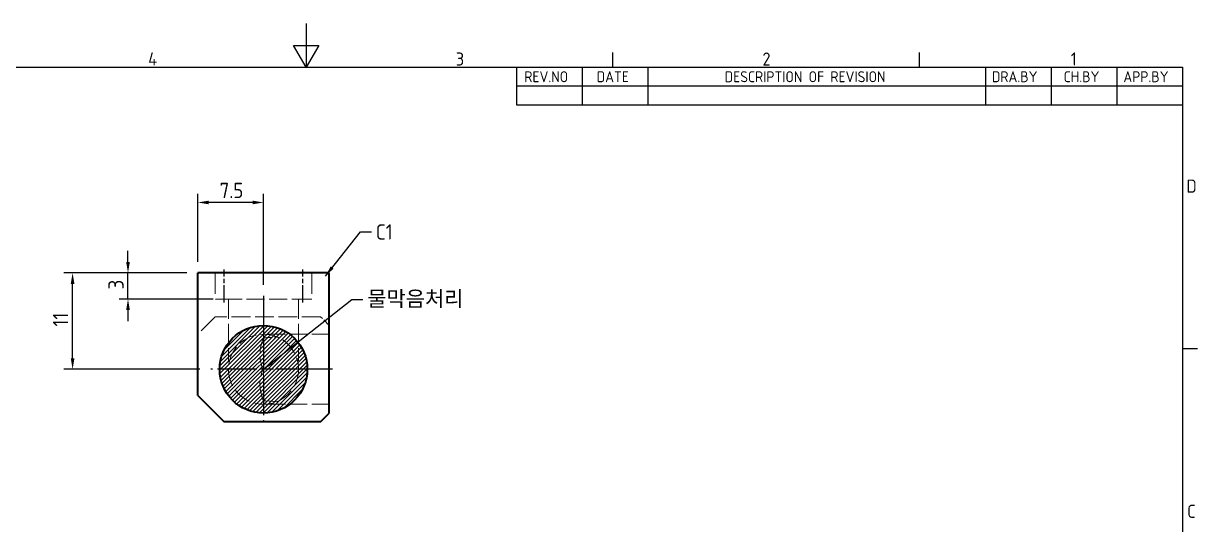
# Model space of a CAD drawing. Header units: millimetres. Extents: x 0 to 2375, y 0 to 3360.
# Drawn here: x 317.8 to 451.7, y 2360.6 to 2417.8 of the extents above; entities that cross this region are included whole.
import ezdxf

# ---------------------------------------------------------------- set-up
doc = ezdxf.new("R2010")
doc.units = ezdxf.units.MM
doc.linetypes.add('DPJC2255$0$CHAIN', pattern=[0.3543, 0.2362, -0.0295, 0.0591, -0.0295])
doc.linetypes.add('DPJC2255$0$DASHED', pattern=[0.2067, 0.1654, -0.0413])
for name, color, linetype, lineweight in [('DPJC2255$0$가려진 것(ISO)', 2, 'DPJC2255$0$DASHED', 18), ('DPJC2255$0$가시적인 것(ISO)', 3, 'Continuous', 40), ('DPJC2255$0$경계(ISO)', 7, 'Continuous', 25), ('DPJC2255$0$기호(ISO)', 5, 'Continuous', 25), ('DPJC2255$0$중심 표식(ISO)', 1, 'Continuous', 25), ('DPJC2255$0$중심선(ISO)', 1, 'Continuous', 25), ('DPJC2255$0$치수(ISO)', 2, 'Continuous', 25), ('DPJC2255$0$해치(ISO)', 7, 'Continuous', 18)]:
    doc.layers.add(name, color=color, linetype=linetype, lineweight=lineweight)
doc.styles.add('DPJC2255$0$ISO ProportionalPSTEK', font='isocp.shx')
doc.styles.add('DPJC2255$0$문자 텍스트_PSTEK_POSCO', font='isocp.shx')
doc.styles.add('DPJC2255$0$치수 텍스트_PSTEK_POSCO', font='isocp.shx')
doc.dimstyles.new('DPJC2255$0$치수_PSTEK_POSCO', dxfattribs={"dimscale": 0.5, "dimtxt": 3.5, "dimasz": 2.5, "dimexe": 2, "dimexo": 2.5, "dimgap": 1, "dimtad": 1, "dimrnd": 1e-08, "dimdsep": 46, "dimtxsty": 'DPJC2255$0$치수 텍스트_PSTEK_POSCO', "dimcen": 0.09, "dimdle": 10, "dimclrd": 7, "dimclre": 7, "dimclrt": 2, "dimadec": 1, "dimazin": 2, "dimtfac": 1, "dimtmove": 0, "dimatfit": 3, "dimfxl": 0, "dimtolj": 1, "dimlwd": -1, "dimlwe": -1, "dimarcsym": 0})
doc.dimstyles.new('DPJC2255$0$치수_PSTEK_POSCO$7', dxfattribs={"dimscale": 0.5, "dimtxt": 3.5, "dimasz": 2.5, "dimexe": 2, "dimexo": 2.5, "dimgap": 1, "dimtad": 1, "dimrnd": 1e-08, "dimdsep": 46, "dimtxsty": 'DPJC2255$0$치수 텍스트_PSTEK_POSCO', "dimcen": 0.09, "dimdle": 10, "dimclrd": 7, "dimclre": 7, "dimclrt": 2, "dimadec": 1, "dimazin": 2, "dimtfac": 1, "dimtmove": 0, "dimatfit": 3, "dimfxl": 0, "dimtolj": 1, "dimlwd": -1, "dimlwe": -1, "dimarcsym": 0})

# ---------------------------------------------------------------- blocks, each defined once
blk = doc.blocks.new('DPJC2255$0$경계 Default Border')
at = {"layer": 'DPJC2255$0$경계(ISO)'}
for p, q in [((280, 287), (280, 290.4)), ((350, 287), (350, 290.4)), ((410, 222.75), (413.4, 222.75))]:
    blk.add_line(p, q, dxfattribs=at)
at = {"layer": 'DPJC2255$0$경계(ISO)', "flags": 128}
for points in [[(210, 297), (210, 287), (207.11, 292), (212.89, 292), (210, 287)], [(10, 10), (10, 287), (410, 287), (410, 10), (10, 10)]]:
    blk.add_lwpolyline(points, dxfattribs=at)
at = {"layer": 'DPJC2255$0$경계(ISO)', "color": 2, "char_height": 3, "attachment_point": 7, "style": 'DPJC2255$0$문자 텍스트_PSTEK_POSCO'}
for s, insert in [('4', (173.97, 287.4)), ('3', (244.17, 287.37)), ('2', (314.13, 287.37)), ('1', (384.49, 287.4)), ('D', (410.88, 258.35)), ('C', (411.04, 184.1))]:
    blk.add_mtext(s, dxfattribs=dict(at, insert=insert))
blk = doc.blocks.new('DPJC2255$0$리비전 내역')
at = {"layer": 'DPJC2255$0$기호(ISO)'}
for p, q in [((258, 287), (410, 287)), ((258, 287), (258, 282.72)), ((273, 287), (273, 282.72)), ((288, 287), (288, 282.72)), ((365, 287), (365, 282.72)), ((380, 287), (380, 282.72)), ((395, 287), (395, 282.72)), ((410, 287), (410, 282.72)), ((258, 282.72), (410, 282.72)), ((258, 282.72), (258, 278.44)), ((273, 282.72), (273, 278.44)), ((288, 282.72), (288, 278.44)), ((365, 282.72), (365, 278.44)), ((380, 282.72), (380, 278.44)), ((395, 282.72), (395, 278.44)), ((410, 282.72), (410, 278.44)), ((258, 278.44), (410, 278.44))]:
    blk.add_line(p, q, dxfattribs=at)
at = {"layer": 'DPJC2255$0$기호(ISO)', "color": 2, "char_height": 2.5, "attachment_point": 7, "style": 'DPJC2255$0$ISO ProportionalPSTEK'}
for s, insert in [('REV.NO', (259.79, 283.58)), ('DATE', (276.31, 283.58)), ('DESCRIPTION OF REVISION', (305.51, 283.58)), ('DRA.BY', (366.48, 283.58)), ('CH.BY', (382.86, 283.58)), ('APP.BY', (396.48, 283.58))]:
    blk.add_mtext(s, dxfattribs=dict(at, insert=insert))
blk = doc.blocks.new('*D94')
at = {"layer": 'Defpoints', "color": 0}
for p in [(84.68, 120.02), (92.64, 120.02), (95.64, 117.02)]:
    blk.add_point(p, dxfattribs=at)
at = {"layer": 'DPJC2255$0$치수(ISO)', "color": 7}
for p, q in [((84.68, 121.27), (84.68, 122.52)), ((91.39, 120.02), (83.68, 120.02)), ((84.68, 117.02), (84.68, 120.02)), ((94.39, 117.02), (83.68, 117.02)), ((84.68, 115.77), (84.68, 114.52))]:
    blk.add_line(p, q, dxfattribs=at)
for points in [[(84.47, 121.27), (84.89, 121.27), (84.68, 120.02)], [(84.47, 115.77), (84.89, 115.77), (84.68, 117.02)]]:
    blk.add_solid(points, dxfattribs=at)
at = {"layer": 'DPJC2255$0$치수(ISO)', "color": 2, "insert": (83.31, 118.13), "char_height": 1.75, "attachment_point": 4, "rotation": 90, "style": 'DPJC2255$0$치수 텍스트_PSTEK_POSCO'}
blk.add_mtext('\\A1;3', dxfattribs=at)
blk = doc.blocks.new('*D95')
at = {"layer": 'Defpoints', "color": 0}
for p in [(92.64, 128.06), (92.64, 120.02), (100.14, 117.39)]:
    blk.add_point(p, dxfattribs=at)
at = {"layer": 'DPJC2255$0$치수(ISO)', "color": 7}
for p, q in [((92.64, 121.27), (92.64, 129.06)), ((100.14, 118.64), (100.14, 129.06)), ((98.89, 128.06), (93.89, 128.06))]:
    blk.add_line(p, q, dxfattribs=at)
for points in [[(93.89, 128.27), (93.89, 127.85), (92.64, 128.06)], [(98.89, 128.27), (98.89, 127.85), (100.14, 128.06)]]:
    blk.add_solid(points, dxfattribs=at)
at = {"layer": 'DPJC2255$0$치수(ISO)', "color": 2, "insert": (95.13, 129.43), "char_height": 1.75, "attachment_point": 4, "style": 'DPJC2255$0$치수 텍스트_PSTEK_POSCO'}
blk.add_mtext('\\A1;7.5', dxfattribs=at)
blk = doc.blocks.new('*D96')
at = {"layer": 'Defpoints', "color": 0}
for p in [(78.36, 120.02), (92.64, 120.02), (94.14, 109.02)]:
    blk.add_point(p, dxfattribs=at)
at = {"layer": 'DPJC2255$0$치수(ISO)', "color": 7}
for p, q in [((91.39, 120.02), (77.36, 120.02)), ((78.36, 110.27), (78.36, 118.77)), ((92.89, 109.02), (77.36, 109.02))]:
    blk.add_line(p, q, dxfattribs=at)
for points in [[(78.15, 118.77), (78.57, 118.77), (78.36, 120.02)], [(78.15, 110.27), (78.57, 110.27), (78.36, 109.02)]]:
    blk.add_solid(points, dxfattribs=at)
at = {"layer": 'DPJC2255$0$치수(ISO)', "color": 2, "insert": (76.98, 113.9), "char_height": 1.75, "attachment_point": 4, "rotation": 90, "style": 'DPJC2255$0$치수 텍스트_PSTEK_POSCO'}
blk.add_mtext('\\A1;11', dxfattribs=at)
blk = doc.blocks.new('DPJC2255')
at = {"layer": 'DPJC2255$0$해치(ISO)'}
h = blk.add_hatch(dxfattribs=at)
h.set_pattern_fill('ANSI31', color=131, scale=2.54, style=0)
h.set_pattern_definition([(45, (0, 0), (-0.2245064, 0.2245064), [])])
edge = h.paths.add_edge_path()
edge.add_arc((100.139, 109.016), 5, 0, 360)
at = {"layer": 'DPJC2255$0$가려진 것(ISO)', "ltscale": 14.513788}
for p, q in [((94.639, 120.016), (94.639, 117.016)), ((105.639, 120.016), (105.639, 117.016))]:
    blk.add_line(p, q, dxfattribs=at)
at = {"layer": 'DPJC2255$0$가려진 것(ISO)', "ltscale": 5.983681}
for p, q in [((95.639, 117.016), (94.639, 117.016)), ((105.639, 117.016), (104.639, 117.016))]:
    blk.add_line(p, q, dxfattribs=at)
at = {"layer": 'DPJC2255$0$가려진 것(ISO)', "ltscale": 12.44039}
blk.add_line((95.639, 117.016), (104.639, 117.016), dxfattribs=at)
at = {"layer": 'DPJC2255$0$가려진 것(ISO)', "ltscale": 13.546203}
for p, q in [((96.139, 117.016), (96.139, 110.016)), ((104.139, 117.016), (104.139, 110.016))]:
    blk.add_line(p, q, dxfattribs=at)
at = {"layer": 'DPJC2255$0$가려진 것(ISO)', "ltscale": 13.683731}
blk.add_line((94.639, 115.016), (92.639, 113.016), dxfattribs=at)
at = {"layer": 'DPJC2255$0$가려진 것(ISO)', "ltscale": 12.901145}
blk.add_line((106.639, 115.016), (94.639, 115.016), dxfattribs=at)
at = {"layer": 'DPJC2255$0$가려진 것(ISO)', "ltscale": 5.387196}
blk.add_line((107.639, 114.016), (106.639, 115.016), dxfattribs=at)
at = {"layer": 'DPJC2255$0$가려진 것(ISO)', "ltscale": 12.094824}
for p, q in [((107.639, 113.016), (100.139, 113.016)), ((107.639, 105.016), (100.139, 105.016))]:
    blk.add_line(p, q, dxfattribs=at)
at = {"layer": 'DPJC2255$0$가려진 것(ISO)', "ltscale": 12.396467}
blk.add_line((100.139, 112.618), (100.139, 105.414), dxfattribs=at)
at = {"layer": 'DPJC2255$0$가려진 것(ISO)', "ltscale": 3.850134}
for p, q in [((96.139, 110.016), (96.266, 110.016)), ((104.012, 110.016), (104.139, 110.016))]:
    blk.add_line(p, q, dxfattribs=at)
at = {"layer": 'DPJC2255$0$가려진 것(ISO)', "ltscale": 0.490895}
for p, q in [((96.249, 109.949), (96.139, 110.016)), ((104.028, 109.949), (104.139, 110.016))]:
    blk.add_line(p, q, dxfattribs=at)
at = {"layer": 'DPJC2255$0$가려진 것(ISO)', "ltscale": 12.798992}
blk.add_circle((100.139, 109.016), 4, dxfattribs=at)
at = {"layer": 'DPJC2255$0$가려진 것(ISO)', "ltscale": 13.730985}
blk.add_open_spline([(100.139, 105.414), (100.026, 105.707), (99.929, 106.005), (99.768, 106.688), (99.719, 107.079), (99.748, 107.885), (99.828, 108.299), (99.982, 108.776), (99.998, 108.824), (100.022, 108.896), (100.029, 108.919), (100.042, 108.966), (100.048, 108.988), (100.048, 109.043), (100.042, 109.066), (100.029, 109.113), (100.022, 109.136), (99.998, 109.207), (99.982, 109.256), (99.828, 109.733), (99.748, 110.146), (99.719, 110.953), (99.768, 111.344), (99.929, 112.027), (100.026, 112.324), (100.139, 112.618)], degree=3, knots=[2.07943541, 2.07943541, 2.07943541, 2.07943541, 2.20560837, 2.20560837, 2.36315183, 2.36315183, 2.52069528, 2.52069528, 2.53733315, 2.53733315, 2.54565208, 2.54565208, 2.55397101, 2.55397101, 2.56228994, 2.56228994, 2.57060887, 2.57060887, 2.58724673, 2.58724673, 2.74479019, 2.74479019, 2.90233364, 2.90233364, 3.02850661, 3.02850661, 3.02850661, 3.02850661], dxfattribs=at)
at = {"layer": 'DPJC2255$0$가려진 것(ISO)', "ltscale": 5.822879}
for points in [[(100.139, 112.618), (100.645, 112.618), (101.143, 112.665), (101.639, 112.724)], [(101.639, 105.308), (101.143, 105.366), (100.645, 105.414), (100.139, 105.414)]]:
    blk.add_open_spline(points, degree=3, dxfattribs=at)
at = {"layer": 'DPJC2255$0$가시적인 것(ISO)'}
for p, q in [((92.639, 106.016), (92.639, 120.016)), ((107.639, 120.016), (92.639, 120.016)), ((107.639, 104.016), (107.639, 120.016)), ((92.639, 106.016), (95.639, 103.016)), ((106.639, 103.016), (107.639, 104.016)), ((106.639, 103.016), (95.639, 103.016))]:
    blk.add_line(p, q, dxfattribs=at)
blk.add_circle((100.139, 109.016), 5, dxfattribs=at)
blk.add_circle((100.139, 109.016), 5, dxfattribs=at)
at = {"layer": 'DPJC2255$0$중심 표식(ISO)', "linetype": 'DPJC2255$0$CHAIN', "ltscale": 19.051651}
for p, q in [((100.139, 115.016), (100.139, 103.016)), ((106.139, 109.016), (94.139, 109.016))]:
    blk.add_line(p, q, dxfattribs=at)
at = {"layer": 'DPJC2255$0$중심선(ISO)', "linetype": 'DPJC2255$0$CHAIN', "ltscale": 8.333956}
for p, q in [((95.639, 116.641), (95.639, 120.391)), ((104.639, 116.641), (104.639, 120.391))]:
    blk.add_line(p, q, dxfattribs=at)
at = {"layer": 'DPJC2255$0$중심선(ISO)', "linetype": 'DPJC2255$0$CHAIN', "ltscale": 19.051651}
for p, q in [((100.139, 117.391), (100.139, 109.574)), ((108.014, 109.016), (99.764, 109.016))]:
    blk.add_line(p, q, dxfattribs=at)
at = {"xscale": 0.5, "yscale": 0.5, "zscale": 0.5}
blk.add_blockref('DPJC2255$0$경계 Default Border', (0, 0), dxfattribs=at)
at = {"layer": 'DPJC2255$0$기호(ISO)', "xscale": 0.5, "yscale": 0.5, "zscale": 0.5}
blk.add_blockref('DPJC2255$0$리비전 내역', (0, 0), dxfattribs=at)
at = {"layer": 'DPJC2255$0$기호(ISO)', "color": 2, "insert": (112.951, 124.69), "char_height": 1.75, "attachment_point": 4, "style": 'DPJC2255$0$치수 텍스트_PSTEK_POSCO'}
blk.add_mtext('{\\fISOCP|b0|i0;\\H1.7500;C1}', dxfattribs=at)
at = {"layer": 'DPJC2255$0$기호(ISO)', "color": 2, "insert": (111.976, 116.985), "char_height": 1.75, "width": 13.50566, "attachment_point": 4, "style": 'DPJC2255$0$치수 텍스트_PSTEK_POSCO'}
blk.add_mtext('{\\fISOCP|b0|i0;\\H1.7500;물막음처리}', dxfattribs=at)
at = {"layer": 'DPJC2255$0$치수(ISO)', "color": 7}
for base, p1, angle, override, picture, middle in [((92.639, 128.059), (100.139, 117.391), 180, {"dimdec": 2, "dimtp": 0, "dimtm": 0, "dimtdec": 2, "dimtofl": 0, "dimatfit": 1}, '*D95', (96.389, 128.059)), ((84.682, 120.016), (95.639, 117.016), 270, {"dimdec": 2, "dimtp": 0, "dimtm": 0, "dimtdec": 2, "dimtofl": 1, "dimatfit": 1}, '*D94', (84.682, 118.516)), ((78.359, 120.016), (94.139, 109.016), 90, {"dimdec": 2, "dimtp": 0, "dimtm": 0, "dimtdec": 2, "dimtofl": 0, "dimatfit": 1}, '*D96', (78.359, 114.516))]:
    dim = blk.add_linear_dim(base=base, p1=p1, p2=(92.639, 120.016), angle=angle, dimstyle='DPJC2255$0$치수_PSTEK_POSCO', override=override, dxfattribs=at)
    dim.commit()
    dim.dimension.update_dxf_attribs({"geometry": picture, "text_midpoint": middle, "dimtype": 128})
at = {"layer": 'DPJC2255$0$기호(ISO)', "color": 7, "annotation_type": 0, "has_hookline": 1, "hookline_direction": 0}
for points, text_width in [([(107.199, 119.657), (111.201, 124.69), (112.451, 124.69)], 1.79), ([(100.139, 109.016), (110.226, 116.985), (111.476, 116.985)], 11.269)]:
    blk.add_leader(points, dimstyle='DPJC2255$0$치수_PSTEK_POSCO$7', override={"dimtad": 0}, dxfattribs=dict(at, text_width=text_width))

msp = doc.modelspace()

# ---------------------------------------------------------------- block references
msp.add_blockref('DPJC2255', (245, 2269.27))

doc.saveas('drawing.dxf')
